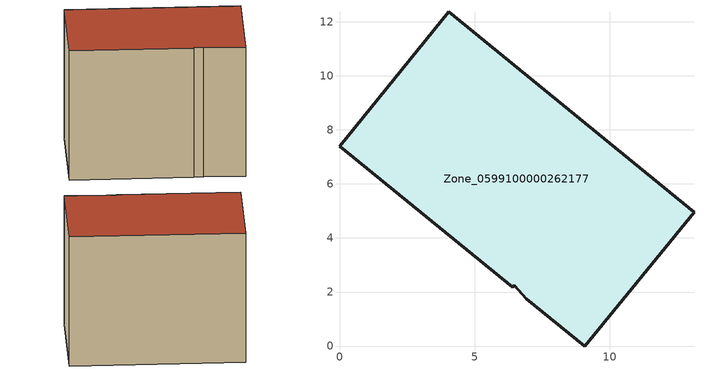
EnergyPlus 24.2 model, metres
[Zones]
Zone_0599100000262177
 floor ground (C_G): 6.92,1.76 6.46,2.25 6.41,2.18 0,7.39 4.05,12.37 13.12,4.96 9.08,0 z0
 wall outside (C_F): 0,7.39 6.41,2.18 6.46,2.25 6.92,1.76 9.08,0 13.12,4.96 4.05,12.37 0,7.39 z0:9.46
 roof outside (C_R): 6.46,2.25 6.92,1.76 9.08,0 13.12,4.96 4.05,12.37 0,7.39 6.41,2.18 z9.46
[BUILDING]
Pand.0599100000262177: North Axis=0; Terrain=City; Loads Convergence Tolerance Value=0.04; Temperature Convergence Tolerance Value=0.4; Solar Distribution=FullExterior; Maximum Number of Warmup Days=25; Minimum Number of Warmup Days=1
[Site:Location]
Rotterdam.The.Hague.AP_ZH_NLD Design_Conditions: Latitude=51.96; Longitude=4.45; Time Zone=1; Elevation=-4.5
[SITE:GROUNDTEMPERATURE:BUILDINGSURFACE]
18, 18, 18, 18, 18, 18, 18, 18, 18, 18, 18, 18
[MATERIAL] Thermal Absorptance=0.9; Solar Absorptance=0.7; Visible Absorptance=0.7
Name | Roughness | Thickness | Conductivity | Density | Specific Heat
G.D.1965 | MediumSmooth | 0.15 | 1 | 540 | 1210
F.D.1965 | Rough | 0.3 | 0.857143 | 1920 | 840
R.D.1965 | MediumRough | 0.2 | 0.08 | 1500 | 1000
[CONSTRUCTION]
C_G: G.D.1965
C_F: F.D.1965
C_R: R.D.1965
[ZONE]
Zone_0599100000262177: Type=1; Multiplier=1; Ceiling Height=Autocalculate; Volume=Autocalculate; Floor Area=autocalculate; Part of Total Floor Area=Yes
[ZONEINFILTRATION:DESIGNFLOWRATE]
Infil_Zone_0599100000262177: Zone or ZoneList or Space or SpaceList=Zone_0599100000262177; Schedule=AlwaysOn; Design Flow Rate Calculation Method=Flow/Area; Flow Rate per Floor Area=0.0042; Constant Term Coefficient=1; Temperature Term Coefficient=0; Velocity Term Coefficient=0; Velocity Squared Term Coefficient=0
[HVACTEMPLATE:ZONE:IDEALLOADSAIRSYSTEM]
Zone_0599100000262177: Maximum Heating Supply Air Temperature=50; Minimum Cooling Supply Air Temperature=13; Maximum Heating Supply Air Humidity Ratio=0.0156; Minimum Cooling Supply Air Humidity Ratio=0.0077; Heating Limit=NoLimit; Cooling Limit=NoLimit; Dehumidification Control Type=ConstantSensibleHeatRatio; Cooling Sensible Heat Ratio=0.7; Dehumidification Setpoint=60; Humidification Control Type=None; Humidification Setpoint=30; Outdoor Air Method=None; Outdoor Air Flow Rate per Person=0.00944; Outdoor Air Flow Rate per Zone Floor Area=0; Outdoor Air Flow Rate per Zone=0; Demand Controlled Ventilation Type=None; Outdoor Air Economizer Type=NoEconomizer; Heat Recovery Type=None; Sensible Heat Recovery Effectiveness=0.7; Latent Heat Recovery Effectiveness=0.65
[ZONECONTROL:THERMOSTAT]
ThermostatControl_Zone_0599100000262177: Zone or ZoneList=Zone_0599100000262177; Control Type Schedule=DualSetpointControlType; Control 1=Thermostat_Zone_0599100000262177; Temperature Difference Between Cutout And Setpoint=0
[THERMOSTATSETPOINT:DUALSETPOINT]
Thermostat_Zone_0599100000262177: Heating Setpoint Temperature Schedule=HeatingSetpoint_Zone_0599100000262177; Cooling Setpoint Temperature Schedule=CoolingSetpoint_Zone_0599100000262177
[SCHEDULE:COMPACT]
HeatingSetpoint_Zone_0599100000262177: Through: 12/31, For: AllDays, Until: 24:00, 21
CoolingSetpoint_Zone_0599100000262177: Through: 12/31, For: AllDays, Until: 24:00, 24
DualSetpointControlType: Through: 12/31, For: AllDays, Until: 24:00, 4
AlwaysOn: Through: 12/31, For: AllDays, Until: 24:00, 1
